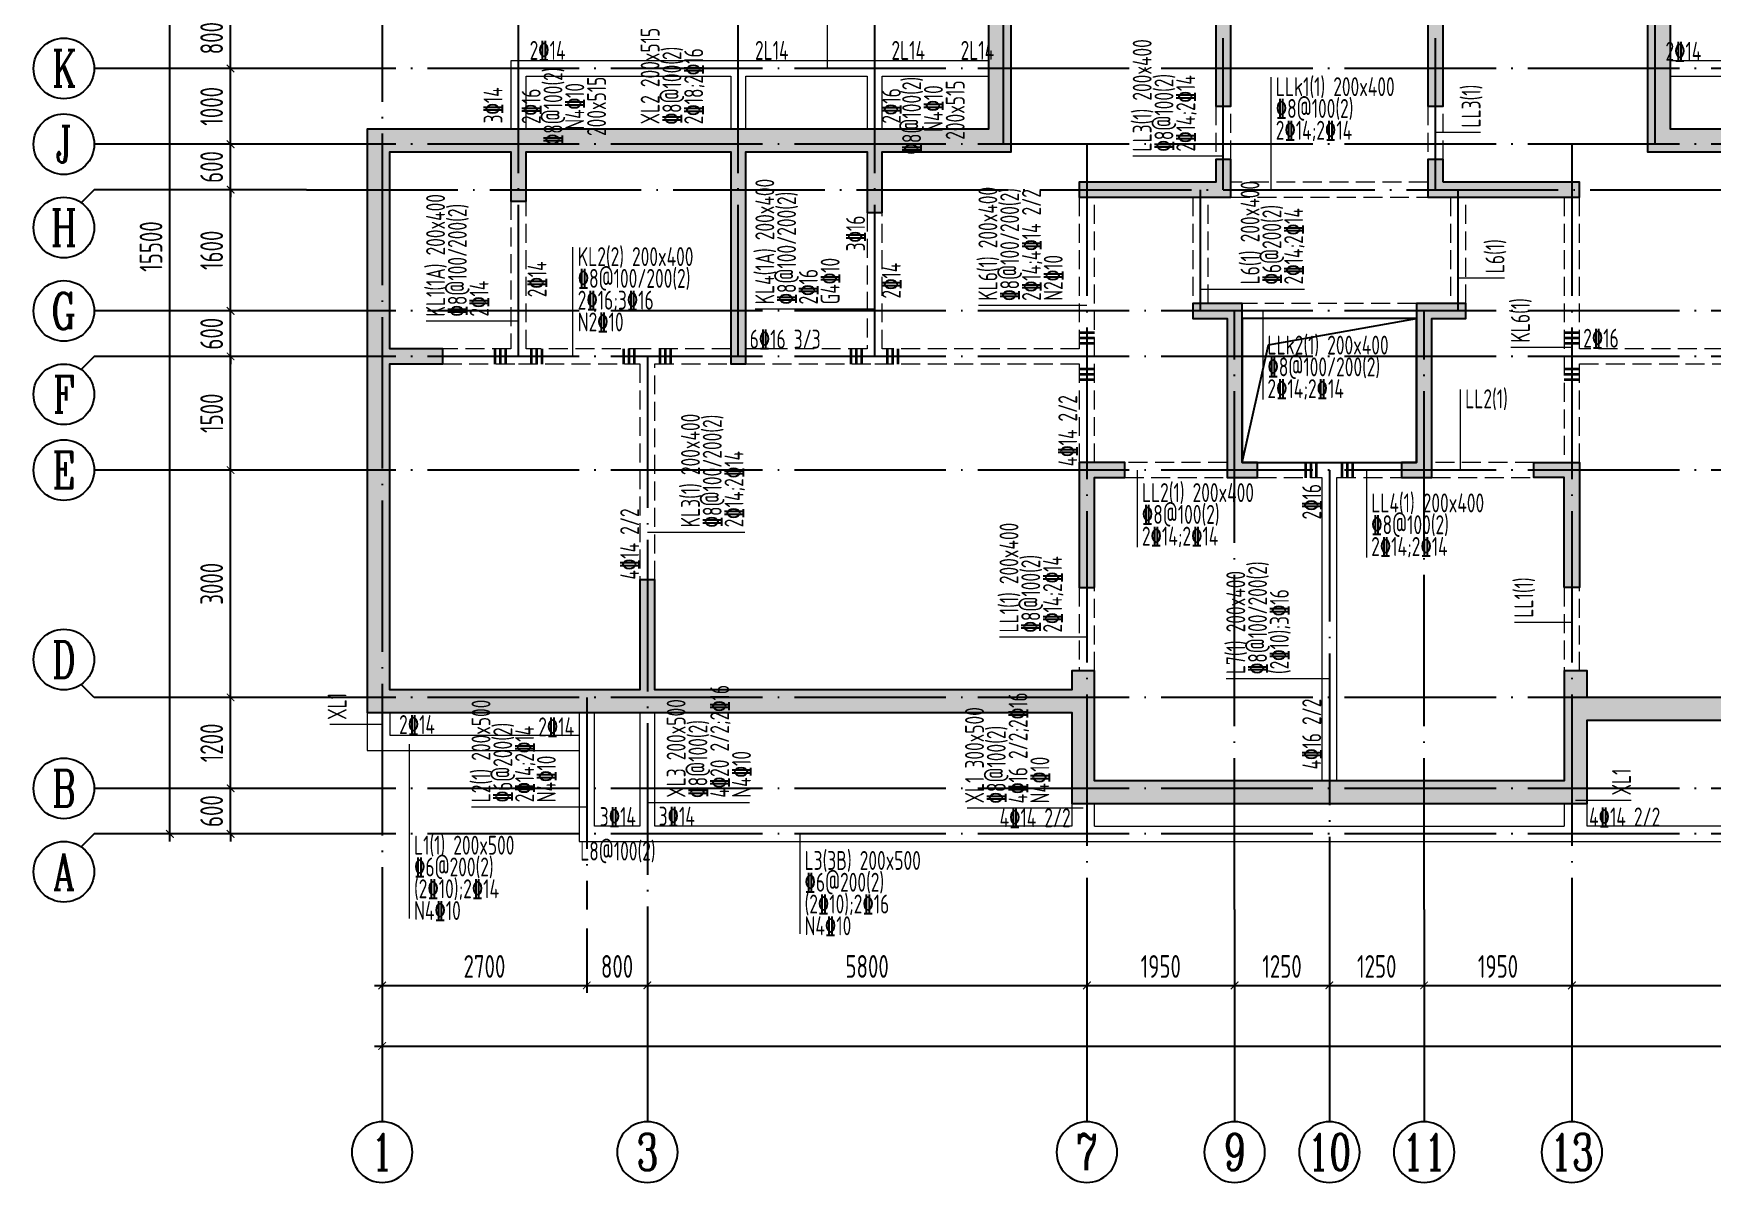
# Model space of a CAD drawing. Extents: x -1058961 to 23600, y -449123 to 2751847.
# Drawn here: x -220217 to -198062, y 9994 to 25154 of the extents above; entities that cross this region are included whole.
import ezdxf
from ezdxf.enums import TextEntityAlignment as Align

# ---------------------------------------------------------------- set-up
doc = ezdxf.new("R2010")
doc.units = 0
doc.header["$LTSCALE"] = 1000
doc.linetypes.add('DASH', pattern=[0.35, 0.25, -0.1])
doc.linetypes.add('DOTE', pattern=[2.42, 2, -0.2, 0.02, -0.2])
doc.layers.get('0').update_dxf_attribs({"linetype": 'CONTINUOUS'})
doc.layers.get('DEFPOINTS').update_dxf_attribs({"linetype": 'CONTINUOUS'})
for name, color, linetype in [('A-AXIS', 1, 'CONTINUOUS'), ('A-DOTE', 10, 'DOTE'), ('AXIS_NUM', 7, 'CONTINUOUS'), ('S-D洞口', 4, 'CONTINUOUS'), ('S-L主梁线', 4, 'DASH'), ('S-L梁编号', 6, 'CONTINUOUS'), ('S-L梁配筋', 7, 'CONTINUOUS'), ('S-Q墙填充', 252, 'CONTINUOUS'), ('S-Q墙实线', 6, 'CONTINUOUS'), ('S-Y一般标注', 3, 'CONTINUOUS')]:
    doc.layers.add(name, color=color, linetype=linetype)
doc.layers.add('梁附加箍筋', color=1, linetype='CONTINUOUS', lineweight=35)
doc.styles.add('TSSD_Axis', font='complex.shx', dxfattribs={"width": 0.7, "bigfont": 'hztxt.shx'})
doc.styles.add('TSSD_DIMENSION', font='Tssdeng.shx', dxfattribs={"width": 0.7, "bigfont": 'tssdchn.shx'})
doc.styles.add('TSSD_REIN', font='tssdeng.shx', dxfattribs={"width": 0.7, "height": 300, "bigfont": 'tssdchn.shx'})
doc.dimstyles.new('TSSD_100_100', dxfattribs={"dimtxt": 300, "dimasz": 100, "dimexe": 100, "dimexo": 250, "dimgap": 100, "dimtad": 1, "dimdec": 0, "dimzin": 0, "dimdsep": 46, "dimtxsty": 'TSSD_DIMENSION', "dimblk": 'ARCHTICK', "dimcen": 0, "dimdle": 100, "dimclrt": 7, "dimadec": 0, "dimazin": 0, "dimtfac": 1, "dimtdec": 0, "dimtix": 1, "dimtmove": 2, "dimatfit": 3, "dimldrblk": 'ARCHTICK', "dimfxl": 0, "dimtolj": 1, "dimtzin": 0, "dimarcsym": 0})

# ---------------------------------------------------------------- blocks, each defined once
blk = doc.blocks.new('ts_axno')
at = {"color": 0, "linetype": 'ByBlock', "lineweight": -2}
blk.add_circle((0, 0), 0.5, dxfattribs=at)
at = {"color": 0, "linetype": 'ByBlock', "lineweight": -2, "style": 'TSSD_Axis', "width": 0.7}
blk.add_attdef('A', text='', height=0.6, dxfattribs=at).set_placement((0, 0), align=Align.MIDDLE_CENTER)
blk = doc.blocks.new('_ArchTick')
at = {"color": 0, "linetype": 'ByBlock', "const_width": 0.15}
blk.add_lwpolyline([(-0.5, -0.5), (0.5, 0.5)], dxfattribs=at)
blk = doc.blocks.new('*D3148')
at = {"layer": 'DEFPOINTS', "color": 0}
for p in [(2600, 5200), (3600, 5200), (3600, 4600)]:
    blk.add_point(p, dxfattribs=at)
at = {"layer": 'S-Y一般标注', "color": 0, "lineweight": -2}
for p, q in [((3350, 5200), (2500, 5200)), ((2600, 5200), (2600, 5300)), ((2600, 4600), (2600, 5200)), ((3350, 4600), (2500, 4600)), ((2600, 4600), (2600, 4500))]:
    blk.add_line(p, q, dxfattribs=at)
at = {"layer": 'S-Y一般标注', "color": 0, "lineweight": -2, "xscale": 100, "yscale": 100, "zscale": 100}
for p, rotation in [((2600, 5200), 270), ((2600, 4600), 90)]:
    blk.add_blockref('_ArchTick', p, dxfattribs=dict(at, rotation=rotation))
at = {"layer": 'S-Y一般标注', "color": 7, "insert": (2350, 4900), "char_height": 300, "attachment_point": 5, "rotation": 90, "style": 'TSSD_DIMENSION'}
blk.add_mtext('\\A1;600', dxfattribs=at)
blk = doc.blocks.new('*D3149')
at = {"layer": 'DEFPOINTS', "color": 0}
for p in [(2600, 10900), (3600, 10900), (3600, 9400)]:
    blk.add_point(p, dxfattribs=at)
at = {"layer": 'S-Y一般标注', "color": 0, "lineweight": -2}
for p, q in [((3350, 10900), (2500, 10900)), ((2600, 9300), (2600, 11000)), ((3350, 9400), (2500, 9400))]:
    blk.add_line(p, q, dxfattribs=at)
at = {"layer": 'S-Y一般标注', "color": 0, "lineweight": -2, "xscale": 100, "yscale": 100, "zscale": 100}
for p, rotation in [((2600, 10900), 90), ((2600, 9400), 270)]:
    blk.add_blockref('_ArchTick', p, dxfattribs=dict(at, rotation=rotation))
at = {"layer": 'S-Y一般标注', "color": 7, "insert": (2350, 10150), "char_height": 300, "attachment_point": 5, "rotation": 90, "style": 'TSSD_DIMENSION'}
blk.add_mtext('\\A1;1500', dxfattribs=at)
blk = doc.blocks.new('*D3150')
at = {"layer": 'DEFPOINTS', "color": 0}
for p in [(2600, 11500), (3600, 11500), (3600, 10900)]:
    blk.add_point(p, dxfattribs=at)
at = {"layer": 'S-Y一般标注', "color": 0, "lineweight": -2}
for p, q in [((2600, 11500), (2600, 11600)), ((3350, 11500), (2500, 11500)), ((2600, 10900), (2600, 11500)), ((3350, 10900), (2500, 10900)), ((2600, 10900), (2600, 10800))]:
    blk.add_line(p, q, dxfattribs=at)
at = {"layer": 'S-Y一般标注', "color": 0, "lineweight": -2, "xscale": 100, "yscale": 100, "zscale": 100}
for p, rotation in [((2600, 11500), 270), ((2600, 10900), 90)]:
    blk.add_blockref('_ArchTick', p, dxfattribs=dict(at, rotation=rotation))
at = {"layer": 'S-Y一般标注', "color": 7, "insert": (2350, 11200), "char_height": 300, "attachment_point": 5, "rotation": 90, "style": 'TSSD_DIMENSION'}
blk.add_mtext('\\A1;600', dxfattribs=at)
blk = doc.blocks.new('*D3151')
at = {"layer": 'DEFPOINTS', "color": 0}
for p in [(2600, 13100), (3600, 13100), (3600, 11500)]:
    blk.add_point(p, dxfattribs=at)
at = {"layer": 'S-Y一般标注', "color": 0, "lineweight": -2}
for p, q in [((3350, 13100), (2500, 13100)), ((2600, 11400), (2600, 13200)), ((3350, 11500), (2500, 11500))]:
    blk.add_line(p, q, dxfattribs=at)
at = {"layer": 'S-Y一般标注', "color": 0, "lineweight": -2, "xscale": 100, "yscale": 100, "zscale": 100}
for p, rotation in [((2600, 13100), 90), ((2600, 11500), 270)]:
    blk.add_blockref('_ArchTick', p, dxfattribs=dict(at, rotation=rotation))
at = {"layer": 'S-Y一般标注', "color": 7, "insert": (2350, 12300), "char_height": 300, "attachment_point": 5, "rotation": 90, "style": 'TSSD_DIMENSION'}
blk.add_mtext('\\A1;1600', dxfattribs=at)
blk = doc.blocks.new('*D3152')
at = {"layer": 'DEFPOINTS', "color": 0}
for p in [(2600, 13700), (3600, 13700), (3600, 13100)]:
    blk.add_point(p, dxfattribs=at)
at = {"layer": 'S-Y一般标注', "color": 0, "lineweight": -2}
for p, q in [((2600, 13700), (2600, 13800)), ((3350, 13700), (2500, 13700)), ((2600, 13100), (2600, 13700)), ((3350, 13100), (2500, 13100)), ((2600, 13100), (2600, 13000))]:
    blk.add_line(p, q, dxfattribs=at)
at = {"layer": 'S-Y一般标注', "color": 0, "lineweight": -2, "xscale": 100, "yscale": 100, "zscale": 100}
for p, rotation in [((2600, 13700), 270), ((2600, 13100), 90)]:
    blk.add_blockref('_ArchTick', p, dxfattribs=dict(at, rotation=rotation))
at = {"layer": 'S-Y一般标注', "color": 7, "insert": (2350, 13400), "char_height": 300, "attachment_point": 5, "rotation": 90, "style": 'TSSD_DIMENSION'}
blk.add_mtext('\\A1;600', dxfattribs=at)
blk = doc.blocks.new('*D3153')
at = {"layer": 'DEFPOINTS', "color": 0}
for p in [(2600, 14700), (3600, 14700), (3600, 13700)]:
    blk.add_point(p, dxfattribs=at)
at = {"layer": 'S-Y一般标注', "color": 0, "lineweight": -2}
for p, q in [((3350, 14700), (2500, 14700)), ((2600, 13600), (2600, 14800)), ((3350, 13700), (2500, 13700))]:
    blk.add_line(p, q, dxfattribs=at)
at = {"layer": 'S-Y一般标注', "color": 0, "lineweight": -2, "xscale": 100, "yscale": 100, "zscale": 100}
for p, rotation in [((2600, 14700), 90), ((2600, 13700), 270)]:
    blk.add_blockref('_ArchTick', p, dxfattribs=dict(at, rotation=rotation))
at = {"layer": 'S-Y一般标注', "color": 7, "insert": (2350, 14200), "char_height": 300, "attachment_point": 5, "rotation": 90, "style": 'TSSD_DIMENSION'}
blk.add_mtext('\\A1;1000', dxfattribs=at)
blk = doc.blocks.new('*D3154')
at = {"layer": 'DEFPOINTS', "color": 0}
for p in [(1800, 20100), (3600, 20100), (3600, 4600)]:
    blk.add_point(p, dxfattribs=at)
at = {"layer": 'S-Y一般标注', "color": 0, "lineweight": -2}
for p, q in [((1800, 4500), (1800, 20200)), ((3350, 20100), (1700, 20100)), ((3350, 4600), (1700, 4600))]:
    blk.add_line(p, q, dxfattribs=at)
at = {"layer": 'S-Y一般标注', "color": 0, "lineweight": -2, "xscale": 100, "yscale": 100, "zscale": 100}
for p, rotation in [((1800, 20100), 90), ((1800, 4600), 270)]:
    blk.add_blockref('_ArchTick', p, dxfattribs=dict(at, rotation=rotation))
at = {"layer": 'S-Y一般标注', "color": 7, "insert": (1550, 12350), "char_height": 300, "attachment_point": 5, "rotation": 90, "style": 'TSSD_DIMENSION'}
blk.add_mtext('\\A1;15500', dxfattribs=at)
blk = doc.blocks.new('*D3155')
at = {"layer": 'DEFPOINTS', "color": 0}
for p in [(2600, 15500), (3600, 15500), (3600, 14700)]:
    blk.add_point(p, dxfattribs=at)
at = {"layer": 'S-Y一般标注', "color": 0, "lineweight": -2}
for p, q in [((2600, 14600), (2600, 15600)), ((3350, 15500), (2500, 15500)), ((3350, 14700), (2500, 14700))]:
    blk.add_line(p, q, dxfattribs=at)
at = {"layer": 'S-Y一般标注', "color": 0, "lineweight": -2, "xscale": 100, "yscale": 100, "zscale": 100}
for p, rotation in [((2600, 15500), 90), ((2600, 14700), 270)]:
    blk.add_blockref('_ArchTick', p, dxfattribs=dict(at, rotation=rotation))
at = {"layer": 'S-Y一般标注', "color": 7, "insert": (2350, 15100), "char_height": 300, "attachment_point": 5, "rotation": 90, "style": 'TSSD_DIMENSION'}
blk.add_mtext('\\A1;800', dxfattribs=at)
blk = doc.blocks.new('*D3158')
at = {"layer": 'DEFPOINTS', "color": 0}
for p in [(2600, 6400), (3600, 6400), (3600, 5200)]:
    blk.add_point(p, dxfattribs=at)
at = {"layer": 'S-Y一般标注', "color": 0, "lineweight": -2}
for p, q in [((2600, 5100), (2600, 6500)), ((3350, 6400), (2500, 6400)), ((3350, 5200), (2500, 5200))]:
    blk.add_line(p, q, dxfattribs=at)
at = {"layer": 'S-Y一般标注', "color": 0, "lineweight": -2, "xscale": 100, "yscale": 100, "zscale": 100}
for p, rotation in [((2600, 6400), 90), ((2600, 5200), 270)]:
    blk.add_blockref('_ArchTick', p, dxfattribs=dict(at, rotation=rotation))
at = {"layer": 'S-Y一般标注', "color": 7, "insert": (2350, 5800), "char_height": 300, "attachment_point": 5, "rotation": 90, "style": 'TSSD_DIMENSION'}
blk.add_mtext('\\A1;1200', dxfattribs=at)
blk = doc.blocks.new('*D3159')
at = {"layer": 'DEFPOINTS', "color": 0}
for p in [(2600, 9400), (3600, 9400), (3600, 6400)]:
    blk.add_point(p, dxfattribs=at)
at = {"layer": 'S-Y一般标注', "color": 0, "lineweight": -2}
for p, q in [((3350, 9400), (2500, 9400)), ((2600, 6300), (2600, 9500)), ((3350, 6400), (2500, 6400))]:
    blk.add_line(p, q, dxfattribs=at)
at = {"layer": 'S-Y一般标注', "color": 0, "lineweight": -2, "xscale": 100, "yscale": 100, "zscale": 100}
for p, rotation in [((2600, 9400), 90), ((2600, 6400), 270)]:
    blk.add_blockref('_ArchTick', p, dxfattribs=dict(at, rotation=rotation))
at = {"layer": 'S-Y一般标注', "color": 7, "insert": (2350, 7900), "char_height": 300, "attachment_point": 5, "rotation": 90, "style": 'TSSD_DIMENSION'}
blk.add_mtext('\\A1;3000', dxfattribs=at)
blk = doc.blocks.new('*D3164')
at = {"layer": 'DEFPOINTS', "color": 0}
for p in [(7300, 3600), (8100, 3600), (8100, 2600)]:
    blk.add_point(p, dxfattribs=at)
at = {"layer": 'S-Y一般标注', "color": 0, "lineweight": -2}
for p, q in [((7300, 3350), (7300, 2500)), ((8100, 3350), (8100, 2500)), ((7200, 2600), (8200, 2600))]:
    blk.add_line(p, q, dxfattribs=at)
at = {"layer": 'S-Y一般标注', "color": 0, "lineweight": -2, "xscale": 100, "yscale": 100, "zscale": 100, "rotation": 180}
blk.add_blockref('_ArchTick', (7300, 2600), dxfattribs=at)
at = {"layer": 'S-Y一般标注', "color": 0, "lineweight": -2, "xscale": 100, "yscale": 100, "zscale": 100}
blk.add_blockref('_ArchTick', (8100, 2600), dxfattribs=at)
at = {"layer": 'S-Y一般标注', "color": 7, "insert": (7700, 2850), "char_height": 300, "attachment_point": 5, "style": 'TSSD_DIMENSION'}
blk.add_mtext('\\A1;800', dxfattribs=at)
blk = doc.blocks.new('*D3165')
at = {"layer": 'DEFPOINTS', "color": 0}
for p in [(8100, 3600), (13900, 3600), (13900, 2600)]:
    blk.add_point(p, dxfattribs=at)
at = {"layer": 'S-Y一般标注', "color": 0, "lineweight": -2}
for p, q in [((8100, 3350), (8100, 2500)), ((13900, 3350), (13900, 2500)), ((8000, 2600), (14000, 2600))]:
    blk.add_line(p, q, dxfattribs=at)
at = {"layer": 'S-Y一般标注', "color": 0, "lineweight": -2, "xscale": 100, "yscale": 100, "zscale": 100, "rotation": 180}
blk.add_blockref('_ArchTick', (8100, 2600), dxfattribs=at)
at = {"layer": 'S-Y一般标注', "color": 0, "lineweight": -2, "xscale": 100, "yscale": 100, "zscale": 100}
blk.add_blockref('_ArchTick', (13900, 2600), dxfattribs=at)
at = {"layer": 'S-Y一般标注', "color": 7, "insert": (11000, 2850), "char_height": 300, "attachment_point": 5, "style": 'TSSD_DIMENSION'}
blk.add_mtext('\\A1;5800', dxfattribs=at)
blk = doc.blocks.new('*D3166')
at = {"layer": 'DEFPOINTS', "color": 0}
for p in [(18350, 3600), (20300, 3600), (20300, 2600)]:
    blk.add_point(p, dxfattribs=at)
at = {"layer": 'S-Y一般标注', "color": 0, "lineweight": -2}
for p, q in [((18350, 3350), (18350, 2500)), ((20300, 3350), (20300, 2500)), ((18250, 2600), (20400, 2600))]:
    blk.add_line(p, q, dxfattribs=at)
at = {"layer": 'S-Y一般标注', "color": 0, "lineweight": -2, "xscale": 100, "yscale": 100, "zscale": 100, "rotation": 180}
blk.add_blockref('_ArchTick', (18350, 2600), dxfattribs=at)
at = {"layer": 'S-Y一般标注', "color": 0, "lineweight": -2, "xscale": 100, "yscale": 100, "zscale": 100}
blk.add_blockref('_ArchTick', (20300, 2600), dxfattribs=at)
at = {"layer": 'S-Y一般标注', "color": 7, "insert": (19325, 2850), "char_height": 300, "attachment_point": 5, "style": 'TSSD_DIMENSION'}
blk.add_mtext('\\A1;1950', dxfattribs=at)
blk = doc.blocks.new('*D3167')
at = {"layer": 'DEFPOINTS', "color": 0}
for p in [(20300, 3600), (26100, 3600), (26100, 2600)]:
    blk.add_point(p, dxfattribs=at)
at = {"layer": 'S-Y一般标注', "color": 0, "lineweight": -2}
for p, q in [((20300, 3350), (20300, 2500)), ((26100, 3350), (26100, 2500)), ((20200, 2600), (26200, 2600))]:
    blk.add_line(p, q, dxfattribs=at)
at = {"layer": 'S-Y一般标注', "color": 0, "lineweight": -2, "xscale": 100, "yscale": 100, "zscale": 100, "rotation": 180}
blk.add_blockref('_ArchTick', (20300, 2600), dxfattribs=at)
at = {"layer": 'S-Y一般标注', "color": 0, "lineweight": -2, "xscale": 100, "yscale": 100, "zscale": 100}
blk.add_blockref('_ArchTick', (26100, 2600), dxfattribs=at)
at = {"layer": 'S-Y一般标注', "color": 7, "insert": (23200, 2850), "char_height": 300, "attachment_point": 5, "style": 'TSSD_DIMENSION'}
blk.add_mtext('\\A1;5800', dxfattribs=at)
blk = doc.blocks.new('*D3176')
at = {"layer": 'DEFPOINTS', "color": 0}
for p in [(4600, 3600), (54600, 3600), (54600, 1800)]:
    blk.add_point(p, dxfattribs=at)
at = {"layer": 'S-Y一般标注', "color": 0, "lineweight": -2}
for p, q in [((4600, 3350), (4600, 1700)), ((54600, 3350), (54600, 1700)), ((4500, 1800), (54700, 1800))]:
    blk.add_line(p, q, dxfattribs=at)
at = {"layer": 'S-Y一般标注', "color": 0, "lineweight": -2, "xscale": 100, "yscale": 100, "zscale": 100, "rotation": 180}
blk.add_blockref('_ArchTick', (4600, 1800), dxfattribs=at)
at = {"layer": 'S-Y一般标注', "color": 0, "lineweight": -2, "xscale": 100, "yscale": 100, "zscale": 100}
blk.add_blockref('_ArchTick', (54600, 1800), dxfattribs=at)
at = {"layer": 'S-Y一般标注', "color": 7, "insert": (29600, 2050), "char_height": 300, "attachment_point": 5, "style": 'TSSD_DIMENSION'}
blk.add_mtext('\\A1;50000', dxfattribs=at)
blk = doc.blocks.new('*D3177')
at = {"layer": 'DEFPOINTS', "color": 0}
for p in [(13900, 3600), (15850, 3600), (15850, 2600)]:
    blk.add_point(p, dxfattribs=at)
at = {"layer": 'S-Y一般标注', "color": 0, "lineweight": -2}
for p, q in [((13900, 3350), (13900, 2500)), ((15850, 3350), (15850, 2500)), ((13800, 2600), (15950, 2600))]:
    blk.add_line(p, q, dxfattribs=at)
at = {"layer": 'S-Y一般标注', "color": 0, "lineweight": -2, "xscale": 100, "yscale": 100, "zscale": 100, "rotation": 180}
blk.add_blockref('_ArchTick', (13900, 2600), dxfattribs=at)
at = {"layer": 'S-Y一般标注', "color": 0, "lineweight": -2, "xscale": 100, "yscale": 100, "zscale": 100}
blk.add_blockref('_ArchTick', (15850, 2600), dxfattribs=at)
at = {"layer": 'S-Y一般标注', "color": 7, "insert": (14875, 2850), "char_height": 300, "attachment_point": 5, "style": 'TSSD_DIMENSION'}
blk.add_mtext('\\A1;1950', dxfattribs=at)
blk = doc.blocks.new('*D3178')
at = {"layer": 'DEFPOINTS', "color": 0}
for p in [(4600, 3600), (7300, 3600), (7300, 2600)]:
    blk.add_point(p, dxfattribs=at)
at = {"layer": 'S-Y一般标注', "color": 0, "lineweight": -2}
for p, q in [((4600, 3350), (4600, 2500)), ((7300, 3350), (7300, 2500)), ((4500, 2600), (7400, 2600))]:
    blk.add_line(p, q, dxfattribs=at)
at = {"layer": 'S-Y一般标注', "color": 0, "lineweight": -2, "xscale": 100, "yscale": 100, "zscale": 100, "rotation": 180}
blk.add_blockref('_ArchTick', (4600, 2600), dxfattribs=at)
at = {"layer": 'S-Y一般标注', "color": 0, "lineweight": -2, "xscale": 100, "yscale": 100, "zscale": 100}
blk.add_blockref('_ArchTick', (7300, 2600), dxfattribs=at)
at = {"layer": 'S-Y一般标注', "color": 7, "insert": (5950, 2850), "char_height": 300, "attachment_point": 5, "style": 'TSSD_DIMENSION'}
blk.add_mtext('\\A1;2700', dxfattribs=at)
blk = doc.blocks.new('*D3195')
at = {"layer": 'DEFPOINTS', "color": 0}
for p in [(15850, 3600), (17100, 3600), (17100, 2600)]:
    blk.add_point(p, dxfattribs=at)
at = {"layer": 'S-Y一般标注', "color": 0, "lineweight": -2}
for p, q in [((15850, 3350), (15850, 2500)), ((17100, 3350), (17100, 2500)), ((15750, 2600), (17200, 2600))]:
    blk.add_line(p, q, dxfattribs=at)
at = {"layer": 'S-Y一般标注', "color": 0, "lineweight": -2, "xscale": 100, "yscale": 100, "zscale": 100, "rotation": 180}
blk.add_blockref('_ArchTick', (15850, 2600), dxfattribs=at)
at = {"layer": 'S-Y一般标注', "color": 0, "lineweight": -2, "xscale": 100, "yscale": 100, "zscale": 100}
blk.add_blockref('_ArchTick', (17100, 2600), dxfattribs=at)
at = {"layer": 'S-Y一般标注', "color": 7, "insert": (16475, 2850), "char_height": 300, "attachment_point": 5, "style": 'TSSD_DIMENSION'}
blk.add_mtext('\\A1;1250', dxfattribs=at)
blk = doc.blocks.new('*D3196')
at = {"layer": 'DEFPOINTS', "color": 0}
for p in [(17100, 3600), (18350, 3600), (18350, 2600)]:
    blk.add_point(p, dxfattribs=at)
at = {"layer": 'S-Y一般标注', "color": 0, "lineweight": -2}
for p, q in [((17100, 3350), (17100, 2500)), ((18350, 3350), (18350, 2500)), ((17000, 2600), (18450, 2600))]:
    blk.add_line(p, q, dxfattribs=at)
at = {"layer": 'S-Y一般标注', "color": 0, "lineweight": -2, "xscale": 100, "yscale": 100, "zscale": 100, "rotation": 180}
blk.add_blockref('_ArchTick', (17100, 2600), dxfattribs=at)
at = {"layer": 'S-Y一般标注', "color": 0, "lineweight": -2, "xscale": 100, "yscale": 100, "zscale": 100}
blk.add_blockref('_ArchTick', (18350, 2600), dxfattribs=at)
at = {"layer": 'S-Y一般标注', "color": 7, "insert": (17725, 2850), "char_height": 300, "attachment_point": 5, "style": 'TSSD_DIMENSION'}
blk.add_mtext('\\A1;1250', dxfattribs=at)
blk = doc.blocks.new('20210807.15313460')
at = {"layer": 'S-Q墙填充', "ltscale": 0.5}
h = blk.add_hatch(dxfattribs=at)
h.set_pattern_fill('ARMORED', color=252, scale=30, style=0)
h.set_pattern_definition([(50, (11951.9, 28771.39), (215.17805, -18.82564), [22.5, -247.5]), (355, (11951.9, 28771.4), (-41.6254, 225.65764), [18, -198]), (100.4514, (11969.82, 28769.82), (173.5528, 206.83186), [19.12206, -210.34263]), (46.1842, (11951.9, 28831.4), (320.1723, -49.6557), [33.75, -371.25]), (96.6356, (11978.57, 28827.25), (280.3988, 292.2354), [28.6831, -315.5139]), (351.1842, (11951.9, 28831.4), (280.3986, 292.2356), [27, -297]), (21, (11981.9, 28816.39), (179.07212, -120.78567), [22.5, -247.5]), (326, (11981.9, 28816.4), (72.9946, 217.545), [18, -198]), (71.4514, (11996.82, 28806.32), (252.0668, 96.75915), [19.12206, -210.34263]), (37.5, (11951.89, 28771.39), (3.647957, 99.868156), [0, -195.6, 0, -201, 0, -198.75]), (7.5, (11951.89, 28771.39), (78.92086, 118.32351), [0, -114.6, 0, -191.1, 0, -75.75]), (327.5, (11884.99, 28771.39), (160.14673, -6.76646), [0, -75, 0, -234, 0, -310.5]), (317.5, (11855, 28771.39), (174.95585, 30.0315), [0, -97.5, 0, -155.4, 0, -220.5]), (45, (11951.9, 28771.39), (-106.06602, 106.06602), [])])
h.paths.add_polyline_path([(111216, 66240), (109616, 66240), (109216, 66240), (106316, 66240), (105866, 66240), (104966, 66240), (104516, 66240), (103016, 66240), (103016, 67040), (103016, 68040), (102366, 68040), (100716, 68038), (100116, 68041), (100115, 68290), (96916, 68290), (96916, 68040), (96316, 68040), (94716, 68040), (94016, 68040), (94016, 67040), (94016, 66240), (81316, 66240), (80866, 66240), (79966, 66240), (79516, 66240), (78016, 66240), (78016, 67040), (78016, 68040), (77366, 68040), (75715, 68040), (75116, 68040), (75116, 68290), (71916, 68290), (71916, 68040), (71316, 68040), (69716, 68040), (69016, 68040), (69016, 67040), (69016, 66240), (60816, 66240), (60816, 63240), (60816, 60640), (60816, 58540), (63616, 58540), (70116, 58539), (70116, 57340), (71166, 57340), (73516, 57340), (75866, 57340), (76916, 57340), (76916, 58440), (82516, 58440), (83416, 58440), (86016, 58440), (88616, 58440), (89516, 58440), (95116, 58440), (95116, 57440), (96166, 57440), (98516, 57440), (100866, 57440), (101916, 57440), (101916, 58540), (107516, 58540), (108416, 58540), (111216, 58540)])
h.paths.add_polyline_path([(64616, 58840), (64616, 60290), (64416, 60290), (64416, 58840), (63616, 58840), (61116, 58840), (61116, 60640), (61116, 63140), (61816, 63140), (61816, 63340), (61116, 63340), (61116, 65940), (61516, 65940), (62416, 65940), (62716, 65940), (62716, 65290), (62916, 65290), (62916, 65940), (65616, 65940), (65616, 63140), (65816, 63140), (65816, 65940), (66166, 65940), (67066, 65940), (67416, 65940), (67416, 65140), (67616, 65140), (67616, 65940), (69316, 65940), (69316, 67040), (69316, 67740), (69716, 67740), (71316, 67740), (72016, 67740), (72016, 66540), (72216, 66540), (72216, 67840), (72216, 67990), (74816, 67990), (74816, 67840), (74816, 66540), (75016, 66540), (75016, 67740), (75715, 67740), (77366, 67740), (77716, 67740), (77716, 67040), (77716, 65940), (79416, 65940), (79416, 65140), (79616, 65140), (79616, 65940), (79966, 65940), (80866, 65940), (81216, 65940), (81216, 63140), (81416, 63140), (81416, 65940), (84116, 65940), (84116, 63140), (84316, 63140), (84316, 65940), (84616, 65940), (85616, 65940), (85916, 65940), (85916, 65940), (86116, 65940), (86116, 65940), (86416, 65940), (87416, 65940), (87716, 65940), (87716, 63139), (87916, 63139), (87916, 65940), (90616, 65940), (90616, 63140), (90816, 63140), (90816, 65940), (91166, 65940), (92066, 65940), (92416, 65940), (92416, 65140), (92616, 65140), (92616, 65940), (94316, 65940), (94316, 67040), (94316, 67740), (94716, 67740), (96316, 67740), (97016, 67740), (97016, 66540), (97216, 66540), (97216, 67990), (99816, 67990), (99816, 66540), (100016, 66540), (100016, 67740), (100716, 67740), (102366, 67740), (102716, 67740), (102716, 67040), (102716, 65940), (104416, 65940), (104416, 65140), (104616, 65140), (104616, 65940), (104966, 65940), (105866, 65940), (106216, 65940), (106216, 63140), (106416, 63140), (106416, 65940), (109116, 65940), (109116, 65290), (109316, 65290), (109316, 65940), (109616, 65940), (110516, 65940), (110916, 65940), (110916, 63340), (110216, 63340), (110216, 63140), (110916, 63140), (110916, 60640), (110916, 58840), (108416, 58840), (107616, 58840), (107616, 60290), (107416, 60290), (107416, 58840), (101916, 58840), (101916, 59090), (101616, 59090), (101616, 58740), (101616, 57740), (100866, 57740), (98516, 57740), (96166, 57740), (95416, 57740), (95416, 58740), (95416, 59090), (95116, 59090), (95116, 58740), (89616, 58740), (89616, 60290), (89416, 60290), (89416, 58740), (88616, 58740), (86016, 58740), (83416, 58740), (82616, 58740), (82616, 60290), (82416, 60290), (82416, 58740), (76916, 58739), (76916, 59090), (76616, 59090), (76616, 58739), (76616, 57640), (75866, 57640), (73516, 57640), (71166, 57640), (70416, 57640), (70416, 58739), (70416, 59090), (70116, 59090), (70116, 58839)], flags=16)
at = {"layer": 'S-Q墙填充'}
h = blk.add_hatch(color=252, dxfattribs=at)
h.dxf.hatch_style = 1
h.paths.add_polyline_path([(72216, 65340), (72216, 65840), (72016, 65840), (72016, 65540), (71816, 65540), (70216, 65540), (70216, 65340), (71816, 65340)])
h = blk.add_hatch(color=252, dxfattribs=at)
h.dxf.hatch_style = 1
h.paths.add_polyline_path([(75016, 65540), (75016, 65840), (74816, 65840), (74816, 65340), (75216, 65340), (76816, 65340), (76816, 65540), (75216, 65540)])
h = blk.add_hatch(color=252, dxfattribs=at)
h.dxf.hatch_style = 1
h.paths.add_polyline_path([(72366, 63940), (71716, 63940), (71716, 63740), (72166, 63740), (72166, 61640), (72566, 61640), (72566, 61840), (72366, 61840)])
h = blk.add_hatch(color=252, dxfattribs=at)
h.dxf.hatch_style = 1
h.paths.add_polyline_path([(74666, 61840), (74466, 61840), (74466, 61640), (74866, 61640), (74866, 63740), (75316, 63740), (75316, 63940), (74666, 63940)])
h = blk.add_hatch(color=252, dxfattribs=at)
h.dxf.hatch_style = 1
h.paths.add_polyline_path([(70416, 60189), (70416, 61640), (70816, 61640), (70816, 61840), (70216, 61840), (70216, 60189)])
h = blk.add_hatch(color=252, dxfattribs=at)
h.dxf.hatch_style = 1
h.paths.add_polyline_path([(76616, 60189), (76616, 61640), (76216, 61640), (76216, 61840), (76816, 61840), (76816, 60189)])
at = {"layer": 'S-D洞口', "color": 5}
blk.add_lwpolyline([(72366, 61840), (74666, 61840), (74666, 63740), (72366, 63740), (72366, 61840), (72712, 63393), (74666, 63740)], dxfattribs=at)
at = {"layer": 'S-L主梁线', "linetype": 'ByBlock', "lineweight": 18}
for p, q in [((62716, 67140), (62716, 66240)), ((65716, 67140), (62716, 67140)), ((67516, 67140), (65716, 67140)), ((69016, 67140), (67516, 67140)), ((79516, 67140), (78016, 67140)), ((62916, 66940), (65616, 66940)), ((62916, 66240), (62916, 66940)), ((65616, 66940), (65616, 66240)), ((65816, 66940), (67416, 66940)), ((65816, 66240), (65816, 66940)), ((67416, 66940), (67416, 66240)), ((67616, 66940), (69016, 66940)), ((67616, 66240), (67616, 66940)), ((78016, 66940), (79416, 66940)), ((73416, 61640), (73416, 57640)), ((73616, 57640), (73616, 61640)), ((60816, 58540), (60816, 58040)), ((61116, 58540), (61116, 58240)), ((63616, 58540), (63616, 56840)), ((63816, 57040), (63816, 58540)), ((64416, 58540), (64416, 57040)), ((64616, 57040), (64616, 58540)), ((61116, 58240), (63616, 58240)), ((60816, 58040), (63616, 58040)), ((70116, 57340), (70116, 57040)), ((70416, 57040), (70416, 57340)), ((76616, 57340), (76616, 57040)), ((76916, 57040), (76916, 57340)), ((64416, 57040), (63816, 57040)), ((70116, 57040), (64616, 57040)), ((70416, 57040), (76616, 57040)), ((82416, 57040), (76916, 57040)), ((63616, 56840), (64516, 56840)), ((64516, 56840), (70416, 56840)), ((70416, 56840), (76616, 56840)), ((76616, 56840), (82516, 56840))]:
    blk.add_line(p, q, dxfattribs=at)
at = {"layer": 'S-L主梁线', "linetype": 'DASH', "lineweight": 18}
for p, q in [((72016, 66540), (72016, 65840)), ((72216, 65840), (72216, 66540)), ((74816, 66540), (74816, 65840)), ((75016, 65840), (75016, 66540)), ((74816, 65540), (72216, 65540)), ((62716, 65290), (62716, 63340)), ((62916, 63340), (62916, 65290)), ((67416, 65140), (67416, 63340)), ((67616, 63340), (67616, 65140)), ((70216, 65340), (70216, 63340)), ((70416, 63240), (70416, 65340)), ((71716, 65340), (71716, 63940)), ((71916, 63940), (71916, 65340)), ((72216, 65340), (74816, 65340)), ((75116, 65340), (75116, 63940)), ((75316, 63940), (75316, 65340)), ((76616, 65340), (76616, 63240)), ((76816, 63340), (76816, 65340)), ((74666, 63940), (72366, 63940)), ((72366, 63740), (74666, 63740)), ((62716, 63340), (61816, 63340)), ((64516, 63340), (62916, 63340)), ((65616, 63340), (64516, 63340)), ((67416, 63340), (65816, 63340)), ((70216, 63340), (67616, 63340)), ((70416, 61840), (70416, 63240)), ((76616, 63240), (76616, 61840)), ((79416, 63340), (76816, 63340)), ((61816, 63140), (62816, 63140)), ((62816, 63140), (64416, 63140)), ((64416, 63140), (64416, 60290)), ((64616, 63140), (65616, 63140)), ((64616, 60290), (64616, 63140)), ((65816, 63140), (67516, 63140)), ((67516, 63140), (70216, 63140)), ((70216, 63140), (70216, 61840)), ((76816, 63140), (79516, 63140)), ((76816, 61840), (76816, 63140)), ((72166, 61840), (70816, 61840)), ((73516, 61840), (72566, 61840)), ((74466, 61840), (73516, 61840)), ((76216, 61840), (74866, 61840)), ((70416, 61640), (70416, 61640)), ((70816, 61640), (72166, 61640)), ((72566, 61640), (73416, 61640)), ((73616, 61640), (74466, 61640)), ((74866, 61640), (76216, 61640)), ((76616, 61640), (76616, 61640)), ((70216, 60189), (70216, 59090)), ((70416, 59090), (70416, 60189)), ((76616, 60189), (76616, 59090)), ((76816, 59090), (76816, 60189))]:
    blk.add_line(p, q, dxfattribs=at)
at = {"layer": 'S-Q墙实线'}
for points in [[(79516, 66240), (78016, 66240), (78016, 68040), (75116, 68040), (75116, 68290), (71916, 68290), (71916, 68040), (69016, 68040), (69016, 66240), (60816, 66240), (60816, 58540), (70116, 58539), (70116, 57340), (70966, 57340), (73516, 57340), (76066, 57340), (76916, 57340), (76916, 58440), (95116, 58440)], [(82416, 58740), (76916, 58739), (76916, 59090), (76616, 59090), (76616, 58639), (76616, 57640), (70416, 57640), (70416, 58739), (70416, 59090), (70116, 59090), (70116, 58839), (64616, 58840), (64616, 60290), (64416, 60290), (64416, 58840), (63716, 58840), (63616, 58840), (61116, 58840), (61116, 63140), (61816, 63140), (61816, 63340), (61116, 63340), (61116, 65940), (62716, 65940), (62716, 65290), (62916, 65290), (62916, 65940), (65616, 65940), (65616, 63140), (65816, 63140), (65816, 65940), (66166, 65940), (67066, 65940), (67416, 65940), (67416, 65140), (67616, 65140), (67616, 65940), (69316, 65940), (69316, 67740)], [(72016, 67740), (72016, 66540), (72216, 66540), (72216, 67940)], [(74816, 67940), (74816, 66540), (75016, 66540), (75016, 67740)], [(77716, 67740), (77716, 65940), (79416, 65940)]]:
    blk.add_lwpolyline(points, dxfattribs=at)
for points in [[(72216, 65340), (72216, 65840), (72016, 65840), (72016, 65540), (71816, 65540), (70216, 65540), (70216, 65340), (71816, 65340)], [(75016, 65540), (75016, 65840), (74816, 65840), (74816, 65340), (75216, 65340), (76816, 65340), (76816, 65540), (75216, 65540)], [(72366, 63940), (71716, 63940), (71716, 63740), (72166, 63740), (72166, 61640), (72566, 61640), (72566, 61840), (72366, 61840)], [(74666, 61840), (74466, 61840), (74466, 61640), (74866, 61640), (74866, 63740), (75316, 63740), (75316, 63940), (74666, 63940)], [(70416, 60189), (70416, 61640), (70816, 61640), (70816, 61840), (70216, 61840), (70216, 60189)], [(76616, 60189), (76616, 61640), (76216, 61640), (76216, 61840), (76816, 61840), (76816, 60189)]]:
    blk.add_lwpolyline(points, close=True, dxfattribs=at)
blk = doc.blocks.new('20210726.16350016')
at = {"layer": 'A-AXIS'}
for p, q in [((3600, 14700), (800, 14700)), ((3600, 13700), (800, 13700)), ((800, 13100.3), (628.4, 12928.7)), ((3600, 13100.3), (800, 13100.3)), ((3600, 11500), (800, 11500)), ((800, 10900), (628.4, 10728.4)), ((3600, 10900), (800, 10900)), ((3600, 9400), (800, 9400)), ((800, 6400), (628.4, 6571.7)), ((3600, 6400), (800, 6400)), ((3600, 5200), (800, 5200)), ((800, 4600), (628.4, 4428.4)), ((3600, 4600), (800, 4600)), ((4600, 3600), (4600, 800)), ((8100, 3600), (8100, 800)), ((13900, 3600), (13900, 800)), ((15850, 3600), (15850, 800)), ((17100, 3600), (17100, 800)), ((18350, 3600), (18350, 800)), ((20300, 3600), (20300, 800))]:
    blk.add_line(p, q, dxfattribs=at)
at = {"layer": 'A-DOTE'}
for p, q in [((4600, 21100), (4600, 3600)), ((6400, 10900), (6400, 21100)), ((9300, 10900), (9300, 21100)), ((11100, 10900), (11100, 21100)), ((12800, 13700), (12800, 21100)), ((15700, 13100.3), (15700, 21100)), ((18500, 13100.3), (18500, 21100)), ((21400, 13700), (21400, 21100)), ((55600, 14700), (3600, 14700)), ((55600, 13700), (3600, 13700)), ((13900.2, 13700), (13900, 3600)), ((20299.8, 13700), (20300, 3600)), ((3600, 13100.3), (55600, 13100.3)), ((15400, 11500), (15400, 13100)), ((18800, 11500), (18800, 13100)), ((55600, 11500), (3600, 11500)), ((15850, 3600), (15850, 11500)), ((18350, 3600), (18350, 11500)), ((55600, 10900), (3600, 10900)), ((8100, 10900), (8100, 3600)), ((55600, 9400), (3600, 9400)), ((17100, 9400), (17100, 3600)), ((55600, 6400), (3600, 6400)), ((7300, 6400), (7300, 3600)), ((55600, 5200), (3600, 5200)), ((55600, 4600), (3600, 4600))]:
    blk.add_line(p, q, dxfattribs=at)
at = {"layer": 'A-AXIS'}
ref = blk.add_blockref('ts_axno', (400, 14700), dxfattribs=dict(at, xscale=800, yscale=800, zscale=800))
ref.add_attrib('G', 'K', dxfattribs={"layer": 'AXIS_NUM', "height": 480, "style": 'TSSD_Axis', "width": 0.7}).set_placement((400, 14700), align=Align.MIDDLE_CENTER)
ref = blk.add_blockref('ts_axno', (400, 13700), dxfattribs=dict(at, xscale=800, yscale=800, zscale=800))
ref.add_attrib('G', 'J', dxfattribs={"layer": 'AXIS_NUM', "height": 480, "style": 'TSSD_Axis', "width": 0.7}).set_placement((400, 13700), align=Align.MIDDLE_CENTER)
ref = blk.add_blockref('ts_axno', (400, 12600.3), dxfattribs=dict(at, xscale=800, yscale=800, zscale=800))
ref.add_attrib('C', 'H', dxfattribs={"layer": 'AXIS_NUM', "height": 480, "style": 'TSSD_Axis', "width": 0.7}).set_placement((400, 12600.3), align=Align.MIDDLE_CENTER)
ref = blk.add_blockref('ts_axno', (400, 11500), dxfattribs=dict(at, xscale=800, yscale=800, zscale=800))
ref.add_attrib('D', 'G', dxfattribs={"layer": 'AXIS_NUM', "height": 480, "style": 'TSSD_Axis', "width": 0.7}).set_placement((400, 11500), align=Align.MIDDLE_CENTER)
ref = blk.add_blockref('ts_axno', (400, 10400), dxfattribs=dict(at, xscale=800, yscale=800, zscale=800))
ref.add_attrib('C', 'F', dxfattribs={"layer": 'AXIS_NUM', "height": 480, "style": 'TSSD_Axis', "width": 0.7}).set_placement((400, 10400), align=Align.MIDDLE_CENTER)
ref = blk.add_blockref('ts_axno', (400, 9400), dxfattribs=dict(at, xscale=800, yscale=800, zscale=800))
ref.add_attrib('B', 'E', dxfattribs={"layer": 'AXIS_NUM', "height": 480, "style": 'TSSD_Axis', "width": 0.7}).set_placement((400, 9400), align=Align.MIDDLE_CENTER)
ref = blk.add_blockref('ts_axno', (400, 6900), dxfattribs=dict(at, xscale=800, yscale=800, zscale=800, rotation=180))
ref.add_attrib('C', 'D', dxfattribs={"layer": 'AXIS_NUM', "height": 480, "style": 'TSSD_Axis', "width": 0.7}).set_placement((400, 6900), align=Align.MIDDLE_CENTER)
ref = blk.add_blockref('ts_axno', (400, 5200), dxfattribs=dict(at, xscale=800, yscale=800, zscale=800))
ref.add_attrib('A', 'B', dxfattribs={"layer": 'AXIS_NUM', "height": 480, "style": 'TSSD_Axis', "width": 0.7}).set_placement((400, 5200), align=Align.MIDDLE_CENTER)
ref = blk.add_blockref('ts_axno', (400, 4100), dxfattribs=dict(at, xscale=800, yscale=800, zscale=800))
ref.add_attrib('F', 'A', dxfattribs={"layer": 'AXIS_NUM', "height": 480, "style": 'TSSD_Axis', "width": 0.7}).set_placement((400, 4100), align=Align.MIDDLE_CENTER)
ref = blk.add_blockref('ts_axno', (4600, 400), dxfattribs=dict(at, xscale=-800, yscale=800, zscale=800, rotation=180))
ref.add_attrib('1', '1', dxfattribs={"layer": 'AXIS_NUM', "height": 480, "style": 'TSSD_Axis', "width": 0.7}).set_placement((4600, 400), align=Align.MIDDLE_CENTER)
ref = blk.add_blockref('ts_axno', (8100, 400), dxfattribs=dict(at, xscale=-800, yscale=800, zscale=800, rotation=180))
ref.add_attrib('2', '3', dxfattribs={"layer": 'AXIS_NUM', "height": 480, "style": 'TSSD_Axis', "width": 0.7}).set_placement((8100, 400), align=Align.MIDDLE_CENTER)
ref = blk.add_blockref('ts_axno', (13900, 400), dxfattribs=dict(at, xscale=-800, yscale=800, zscale=800, rotation=180))
ref.add_attrib('5', '7', dxfattribs={"layer": 'AXIS_NUM', "height": 480, "style": 'TSSD_Axis', "width": 0.7}).set_placement((13900, 400), align=Align.MIDDLE_CENTER)
ref = blk.add_blockref('ts_axno', (15850, 400), dxfattribs=dict(at, xscale=-800, yscale=800, zscale=800, rotation=180))
ref.add_attrib('19', '9', dxfattribs={"layer": 'AXIS_NUM', "height": 480, "style": 'TSSD_Axis', "width": 0.7}).set_placement((15850, 400), align=Align.MIDDLE_CENTER)
ref = blk.add_blockref('ts_axno', (17100, 400), dxfattribs=dict(at, xscale=-800, yscale=800, zscale=800, rotation=180))
ref.add_attrib('8', '10', dxfattribs={"layer": 'AXIS_NUM', "height": 480, "style": 'TSSD_Axis', "width": 0.7}).set_placement((17100, 400), align=Align.MIDDLE_CENTER)
ref = blk.add_blockref('ts_axno', (18350, 400), dxfattribs=dict(at, xscale=-800, yscale=800, zscale=800, rotation=180))
ref.add_attrib('19', '11', dxfattribs={"layer": 'AXIS_NUM', "height": 480, "style": 'TSSD_Axis', "width": 0.7}).set_placement((18350, 400), align=Align.MIDDLE_CENTER)
ref = blk.add_blockref('ts_axno', (20300, 400), dxfattribs=dict(at, xscale=-800, yscale=800, zscale=800, rotation=180))
ref.add_attrib('8', '13', dxfattribs={"layer": 'AXIS_NUM', "height": 480, "style": 'TSSD_Axis', "width": 0.7}).set_placement((20300, 400), align=Align.MIDDLE_CENTER)
at = {"layer": 'S-Y一般标注'}
for base, p1, p2, picture, middle in [((1800, 20100), (3600, 4600), (3600, 20100), '*D3154', (1550, 12350)), ((2600, 15500), (3600, 14700), (3600, 15500), '*D3155', (2350, 15100)), ((2600, 14700), (3600, 13700), (3600, 14700), '*D3153', (2350, 14200)), ((2600, 13700), (3600, 13100.3), (3600, 13700), '*D3152', (2350, 13400.2)), ((2600, 13100.3), (3600, 11500), (3600, 13100.3), '*D3151', (2350, 12300.2)), ((2600, 11500), (3600, 10900), (3600, 11500), '*D3150', (2350, 11200)), ((2600, 10900), (3600, 9400), (3600, 10900), '*D3149', (2350, 10150)), ((2600, 9400), (3600, 6400), (3600, 9400), '*D3159', (2350, 7900)), ((2600, 6400), (3600, 5200), (3600, 6400), '*D3158', (2350, 5800)), ((2600, 5200), (3600, 4600), (3600, 5200), '*D3148', (2350, 4900))]:
    dim = blk.add_linear_dim(base=base, p1=p1, p2=p2, angle=90, dimstyle='TSSD_100_100', dxfattribs=at)
    dim.commit()
    dim.dimension.update_dxf_attribs({"geometry": picture, "text_midpoint": middle})
for base, p1, p2, picture, middle in [((54600, 1800), (4600, 3600), (54600, 3600), '*D3176', (29600, 2050)), ((7300, 2600), (4600, 3600), (7300, 3600), '*D3178', (5950, 2850)), ((8100, 2600), (7300, 3600), (8100, 3600), '*D3164', (7700, 2850)), ((13900, 2600), (8100, 3600), (13900, 3600), '*D3165', (11000, 2850)), ((15850, 2600), (13900, 3600), (15850, 3600), '*D3177', (14875, 2850)), ((17100, 2600), (15850, 3600), (17100, 3600), '*D3195', (16475, 2850)), ((18350, 2600), (17100, 3600), (18350, 3600), '*D3196', (17725, 2850)), ((20300, 2600), (18350, 3600), (20300, 3600), '*D3166', (19325, 2850)), ((26100, 2600), (20300, 3600), (26100, 3600), '*D3167', (23200, 2850))]:
    dim = blk.add_linear_dim(base=base, p1=p1, p2=p2, dimstyle='TSSD_100_100', dxfattribs=at)
    dim.commit()
    dim.dimension.update_dxf_attribs({"geometry": picture, "text_midpoint": middle})

msp = doc.modelspace()

# ---------------------------------------------------------------- linework, layer by layer
at = {"layer": 'S-L梁编号', "lineweight": 18}
for p, q in [((-209741.21, 24693.81), (-209741.21, 26327.13)), ((-203886.63, 23094.08), (-203886.63, 24578.53)), ((-210916.88, 23893.77), (-212176.79, 23893.77)), ((-201716.88, 23851.45), (-201121.21, 23851.45)), ((-204516.88, 23534.45), (-205712.18, 23534.45)), ((-213098.69, 20893.81), (-213098.69, 22336.08)), ((-204816.95, 21780.92), (-203444.14, 21780.92)), ((-201417.01, 21928.94), (-200806.48, 21928.94)), ((-206316.88, 21565.22), (-207748.01, 21565.22)), ((-203996.68, 21493.81), (-203996.68, 20324.12)), ((-213816.87, 21357.47), (-215037.07, 21357.47)), ((-199916.89, 21012.95), (-200720.9, 21012.95)), ((-201387.34, 19393.81), (-201387.34, 20459.28)), ((-205653.31, 19393.81), (-205653.31, 18377.83)), ((-202627.35, 19393.81), (-202627.35, 18241.45)), ((-212116.87, 18575.11), (-210829.25, 18575.11)), ((-199916.89, 17383.7), (-200675.7, 17383.7)), ((-206316.87, 17187.92), (-207469.8, 17187.92)), ((-203116.87, 16638.72), (-204476.89, 16638.72)), ((-215616.88, 16035.91), (-216307.44, 16035.91)), ((-215258.63, 15777.77), (-215258.63, 13475.8)), ((-212916.87, 14947.09), (-214437.29, 14947.09)), ((-212116.87, 15007.62), (-210769.2, 15007.62)), ((-206366.87, 14932.43), (-207895.95, 14932.43)), ((-199866.89, 15037.76), (-199135.16, 15037.76)), ((-210105.04, 14593.97), (-210105.04, 13274.29))]:
    msp.add_line(p, q, dxfattribs=at)
at = {"layer": 'S-L梁编号', "color": 6, "lineweight": 18}
msp.add_line((-209116.87, 21516.98), (-210692.28, 21516.98), dxfattribs=at)
at = {"layer": '梁附加箍筋', "lineweight": 35}
for p, q in [((-206216.88, 21203.81), (-206416.88, 21203.81)), ((-206216.88, 21133.81), (-206416.88, 21133.81)), ((-206216.88, 21063.81), (-206416.88, 21063.81)), ((-199816.89, 21203.81), (-200016.89, 21203.81)), ((-199816.89, 21133.81), (-200016.89, 21133.81)), ((-199816.89, 21063.81), (-200016.89, 21063.81)), ((-214126.87, 20793.81), (-214126.87, 20993.81)), ((-214056.87, 20793.81), (-214056.87, 20993.81)), ((-213986.87, 20793.81), (-213986.87, 20993.81)), ((-213646.87, 20793.81), (-213646.87, 20993.81)), ((-213576.87, 20793.81), (-213576.87, 20993.81)), ((-213506.87, 20793.81), (-213506.87, 20993.81)), ((-212426.87, 20793.81), (-212426.87, 20993.81)), ((-212356.87, 20793.81), (-212356.87, 20993.81)), ((-212286.87, 20793.81), (-212286.87, 20993.81)), ((-211946.87, 20793.81), (-211946.87, 20993.81)), ((-211876.87, 20793.81), (-211876.87, 20993.81)), ((-211806.87, 20793.81), (-211806.87, 20993.81)), ((-209426.87, 20793.81), (-209426.87, 20993.81)), ((-209356.87, 20793.81), (-209356.87, 20993.81)), ((-209286.87, 20793.81), (-209286.87, 20993.81)), ((-208946.87, 20793.81), (-208946.87, 20993.81)), ((-208876.87, 20793.81), (-208876.87, 20993.81)), ((-208806.87, 20793.81), (-208806.87, 20993.81)), ((-206216.87, 20723.81), (-206416.87, 20723.81)), ((-206216.87, 20653.81), (-206416.87, 20653.81)), ((-199816.89, 20723.81), (-200016.89, 20723.81)), ((-199816.89, 20653.81), (-200016.89, 20653.81)), ((-206216.87, 20583.81), (-206416.87, 20583.81)), ((-199816.89, 20583.81), (-200016.89, 20583.81)), ((-203426.87, 19293.81), (-203426.87, 19493.81)), ((-203356.87, 19293.81), (-203356.87, 19493.81)), ((-203286.87, 19293.81), (-203286.87, 19493.81)), ((-202946.87, 19293.81), (-202946.87, 19493.81)), ((-202876.87, 19293.81), (-202876.87, 19493.81)), ((-202806.87, 19293.81), (-202806.87, 19493.81))]:
    msp.add_line(p, q, dxfattribs=at)

# ---------------------------------------------------------------- block references
at = {"layer": 'A-DOTE'}
msp.add_blockref('20210726.16350016', (-220216.88, 9993.76), dxfattribs=at)
at = {"layer": 'S-Q墙填充'}
msp.add_blockref('20210807.15313460', (-276632.52, -42345.75), dxfattribs=at)

# ---------------------------------------------------------------- texts
at = {"layer": 'S-L梁编号', "color": 6, "style": 'TSSD_REIN', "width": 0.7}
for s, p in [('XL2 200x515', (-211955.64, 23956.27)), ('LL3(1) 200x400', (-205462.18, 23596.95)), ('LL3(1)', (-201121.21, 23913.95)), ('KL4(1A) 200x400', (-210442.28, 21579.48)), ('KL6(1) 200x400', (-207498.01, 21627.72)), ('L6(1) 200x400', (-204038.37, 21843.42)), ('KL1(1A) 200x400', (-214787.07, 21419.97)), ('L6(1)', (-200806.48, 21991.44)), ('KL6(1)', (-200470.9, 21075.45)), ('KL3(1) 200x400', (-211423.49, 18637.61)), ('LL1(1) 200x400', (-207219.8, 17250.42)), ('L7(1) 200x400', (-204226.89, 16701.22)), ('LL1(1)', (-200425.7, 17446.2)), ('XL1', (-216086.28, 16098.41)), ('L2(1) 200x500', (-214187.29, 15009.59)), ('XL3 200x500', (-211612.47, 15070.12)), ('XL1 300x500', (-207674.8, 14994.93)), ('XL1', (-199137.44, 15100.26))]:
    msp.add_text(s, height=250, rotation=90, dxfattribs=at).set_placement(p)
for s, p in [('LLk1(1) 200x400', (-203824.13, 24328.53)), ('KL2(2) 200x400', (-213036.19, 22086.08)), ('LLk2(1) 200x400', (-203934.18, 20918.35)), ('LL2(1)', (-201324.84, 20209.28)), ('LL2(1) 200x400', (-205590.81, 18972.06)), ('LL4(1) 200x400', (-202564.85, 18835.69)), ('L1(1) 200x500', (-215196.13, 14319.06)), ('L3(3B) 200x500', (-210042.54, 14117.56))]:
    msp.add_text(s, height=250, dxfattribs=at).set_placement(p)
at = {"layer": 'S-L梁配筋', "color": 7, "style": 'TSSD_REIN', "width": 0.7}
for s, p in [('2%%13214', (-213670.63, 24807.36)), ('2%%13214', (-198680.98, 24795.9)), ('%%1328@100(2)', (-203824.13, 24041.03)), ('2%%13214;2%%13214', (-203824.13, 23753.53)), ('%%1328@100/200(2)', (-213036.19, 21798.58)), ('2%%13216;3%%13216', (-213036.19, 21511.08)), ('N2%%13210', (-213036.19, 21223.58)), ('6%%13216 3/3', (-210766.87, 20997.11)), ('2%%13216', (-199766.89, 21008.94)), ('%%1328@100/200(2)', (-203934.18, 20630.85)), ('2%%13214;2%%13214', (-203934.18, 20343.35)), ('%%1328@100(2)', (-205590.81, 18684.56)), ('%%1328@100(2)', (-202564.85, 18548.19)), ('2%%13214;2%%13214', (-205590.81, 18397.06)), ('2%%13214;2%%13214', (-202564.85, 18260.69)), ('2%%13214', (-215392.96, 15910.88)), ('2%%13214', (-213556.71, 15880.65)), ('3%%13214', (-211966.87, 14701.63)), ('%%1326@200(2)', (-215196.13, 14031.56)), ('(2%%13210);2%%13214', (-215196.13, 13744.06)), ('%%1326@200(2)', (-210042.54, 13830.06)), ('N4%%13210', (-215196.13, 13456.56)), ('N4%%13210', (-210042.54, 13255.06))]:
    msp.add_text(s, height=250, dxfattribs=at).set_placement(p)
for p in [(-210253.83, 24807.36), (-208452.49, 24807.36), (-207540.46, 24807.36)]:
    msp.add_text('2L14', height=250, dxfattribs=at).set_placement(p, align=Align.RIGHT)
for s, p in [('%%1328@100(2)', (-211668.14, 23956.27)), ('%%1328@100(2)', (-205174.68, 23596.95)), ('2%%13214;2%%13214', (-204887.18, 23596.95)), ('%%1328@100(2)', (-208504.41, 23558.83)), ('N4%%13210', (-208216.91, 23855.4)), ('200x515', (-207929.41, 23752.95)), ('%%1328@100/200(2)', (-210154.78, 21579.48)), ('%%1328@100/200(2)', (-207210.51, 21627.72)), ('%%1328@100/200(2)', (-214499.57, 21419.97)), ('%%1326@200(2)', (-203750.87, 21843.42)), ('2%%13214;2%%13214', (-203463.37, 21843.42)), ('G4%%13210', (-209579.78, 21579.48)), ('N2%%13210', (-206635.51, 21627.72)), ('2%%13216', (-209867.28, 21579.48)), ('2%%13214', (-214212.07, 21419.97)), ('4%%13214 2/2', (-206443.94, 19443.81)), ('%%1328@100/200(2)', (-211135.99, 18637.61)), ('2%%13214;2%%13214', (-210848.49, 18637.61)), ('2%%13216', (-203224.88, 18742.12)), ('%%1328@100(2)', (-206932.3, 17250.42)), ('2%%13214;2%%13214', (-206644.8, 17250.42)), ('%%1328@100/200(2)', (-203939.39, 16701.22)), ('(2%%13210);3%%13216', (-203651.89, 16701.22)), ('4%%13216 2/2', (-203224.88, 15443.8)), ('%%1326@200(2)', (-213899.79, 15009.59)), ('2%%13214;2%%13214', (-213612.29, 15009.59)), ('%%1328@100(2)', (-211324.97, 15070.12)), ('%%1328@100(2)', (-207387.3, 14994.93)), ('N4%%13210', (-213324.79, 15009.59)), ('N4%%13210', (-210749.97, 15070.12)), ('N4%%13210', (-206812.3, 14994.93))]:
    msp.add_text(s, height=250, rotation=90, dxfattribs=at).set_placement(p)
at = {"layer": 'S-L梁配筋', "color": 1, "style": 'TSSD_REIN', "width": 0.7}
for s, p in [('2%%13218;2%%13216', (-211380.64, 23956.27)), ('2%%13214;4%%13214 2/2', (-206923.01, 21627.72)), ('4%%13214 2/2', (-212225.6, 17948.84)), ('4%%13220 2/2;2%%13216', (-211037.47, 15070.12)), ('4%%13216 2/2;2%%13216', (-207099.8, 14994.93))]:
    msp.add_text(s, height=250, rotation=90, dxfattribs=at).set_placement(p)
at = {"layer": 'S-L梁配筋', "color": 7, "style": 'TSSD_REIN', "width": 0.7}
for s, p in [('%%1328@100(2)', (-213162.49, 24193.81)), ('3%%13214', (-213953.53, 24206.57)), ('2%%13216', (-213449.99, 24193.81)), ('N4%%13210', (-212874.99, 24193.81)), ('200x515', (-212587.49, 24193.81))]:
    msp.add_text(s, height=250, rotation=90, dxfattribs=at).set_placement(p, align=Align.BOTTOM_CENTER)
for s, p in [('2%%13216', (-208772.28, 24199.29)), ('3%%13216', (-209244.03, 22517.1)), ('2%%13214', (-213447.56, 21911.37)), ('2%%13214', (-208772.28, 21893.81))]:
    msp.add_text(s, height=250, rotation=90, dxfattribs=at).set_placement(p, align=Align.CENTER)
for s, p in [('3%%13214', (-212506.38, 14696.53)), ('L8@100(2)', (-212506.38, 14241.9))]:
    msp.add_text(s, height=250, dxfattribs=at).set_placement(p, align=Align.CENTER)
at = {"layer": 'S-L梁配筋', "color": 1, "style": 'TSSD_REIN', "width": 0.7}
msp.add_text('4%%13214 2/2', height=250, dxfattribs=at).set_placement((-206530.14, 14681.04), align=Align.RIGHT)
for s, p in [('4%%13214 2/2', (-199688.87, 14691.5)), ('(2%%13210);2%%13216', (-210042.54, 13542.56))]:
    msp.add_text(s, height=250, dxfattribs=at).set_placement(p)

doc.saveas('drawing.dxf')
